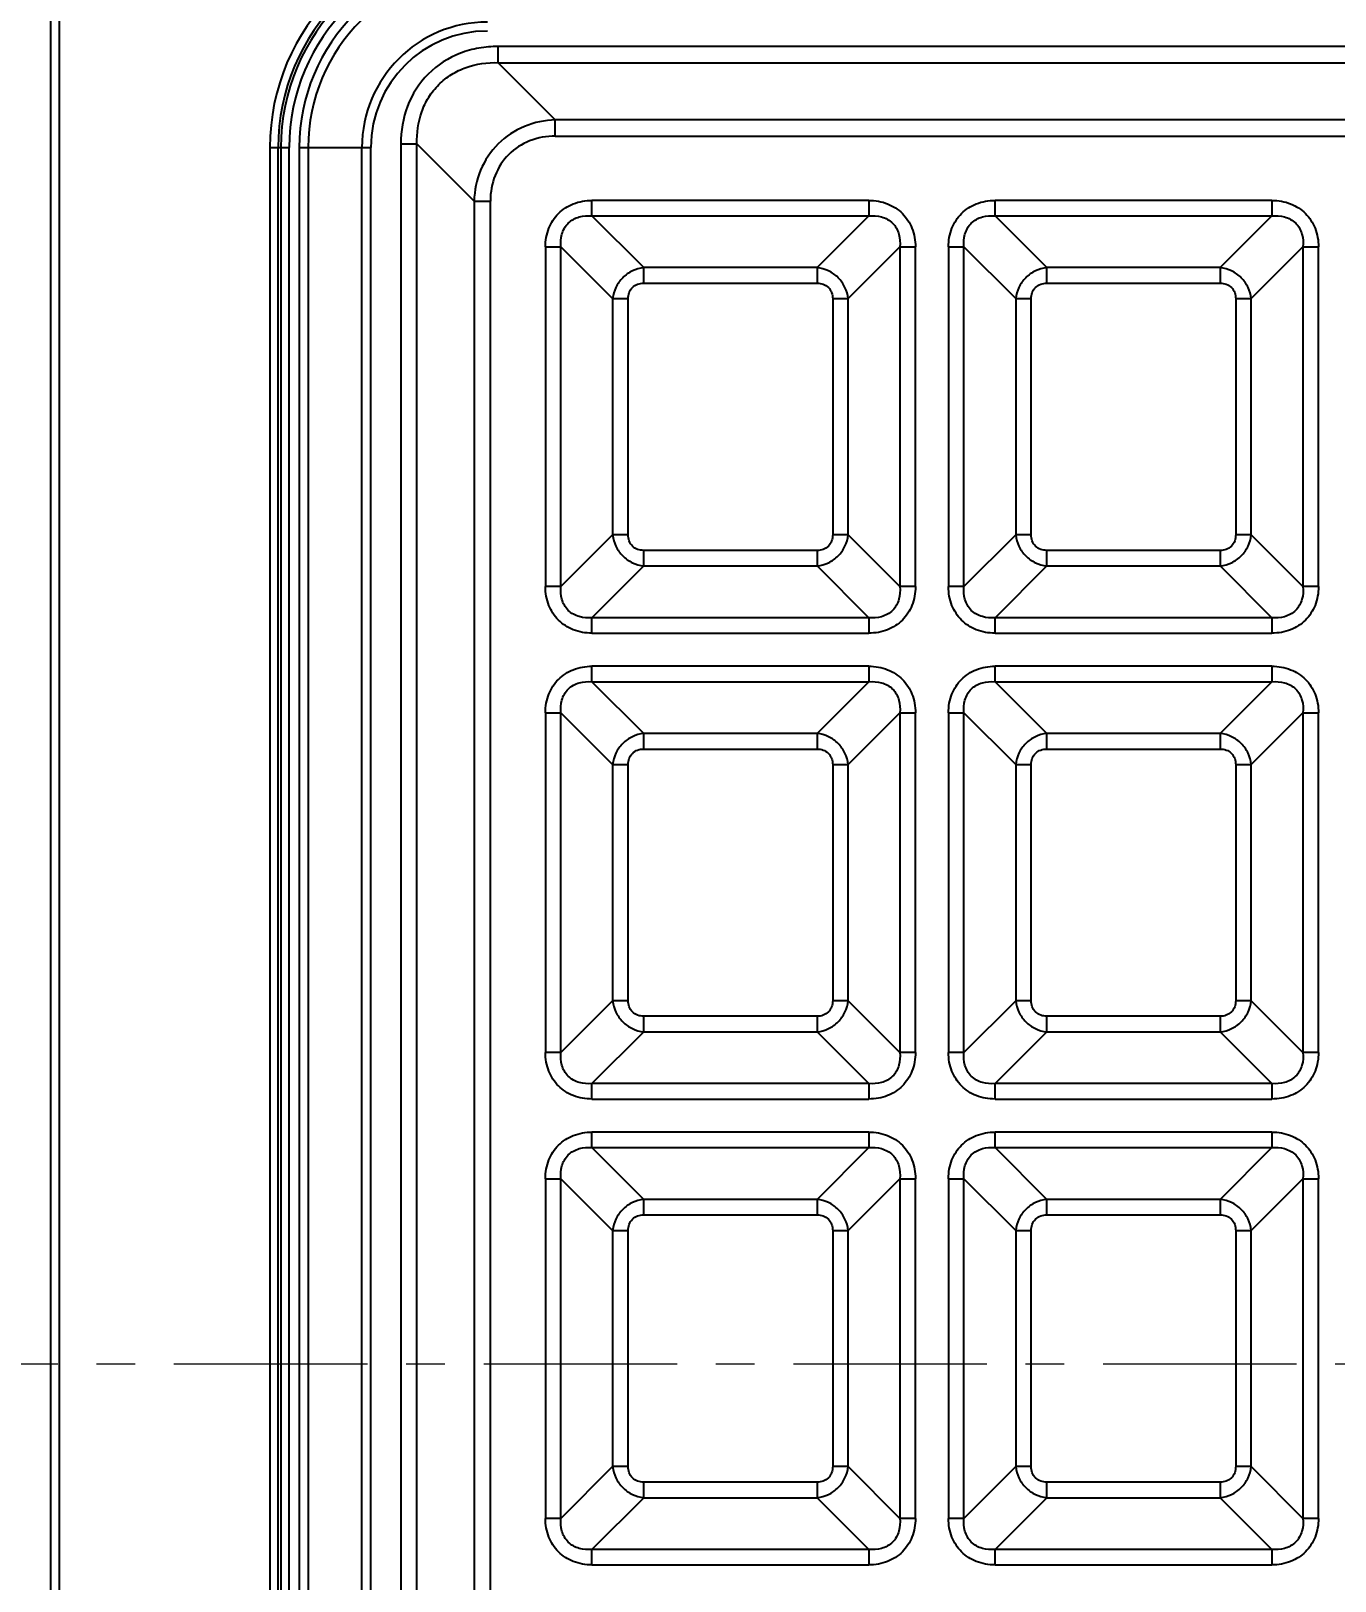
# Model space of a CAD drawing. Header units: millimetres. Extents: x -174 to 1895, y -261 to 458.
# Drawn here: x 1108.1 to 1181.3, y 182.8 to 269.8 of the extents above; entities that cross this region are included whole.
import ezdxf

# ---------------------------------------------------------------- set-up
doc = ezdxf.new("R2010")
doc.units = ezdxf.units.MM
doc.header["$LTSCALE"] = 16.335
doc.header["$PDMODE"] = 3
doc.header["$PDSIZE"] = 0.3125
doc.linetypes.add('CENTER', pattern=[0.6, 0.375, -0.075, 0.075, -0.075])
doc.layers.get('Defpoints').update_dxf_attribs({"linetype": 'CONTINUOUS'})
doc.layers.add('250', color=7, linetype='CONTINUOUS')
doc.layers.add('center', color=1, linetype='CENTER', lineweight=9)
doc.layers.add('dim', color=82, linetype='CONTINUOUS', lineweight=9)
doc.styles.get("Standard").update_dxf_attribs({"font": 'txt', "width": 0.8})
doc.dimstyles.get("Standard").update_dxf_attribs({"dimtxt": 0.15625, "dimasz": 0.1875, "dimexe": 0.125, "dimexo": 0.0625, "dimtad": 0, "dimtih": 1, "dimtoh": 1, "dimdsep": 46, "dimtxsty": 'Standard', "dimcen": 0.09, "dimadec": 0, "dimazin": 0, "dimtp": 0.01, "dimtm": 0.01, "dimtfac": 1, "dimtofl": 0, "dimtmove": 0, "dimatfit": 3, "dimfxl": 0, "dimtolj": 1, "dimarcsym": 0})

# ---------------------------------------------------------------- blocks, each defined once
blk = doc.blocks.new('*D69')
at = {"layer": 'Defpoints', "color": 0}
for p in [(1052.86, 267.497), (1085.162, 267.497), (1234.028, 194.997)]:
    blk.add_point(p, dxfattribs=at)
at = {"layer": 'dim', "color": 6, "lineweight": -2}
blk.add_line((1085.162, 267.497), (1052.86, 267.497), dxfattribs=at)
at = {"layer": 'dim', "color": 4, "insert": (1049.027, 267.497), "char_height": 2.5, "attachment_point": 5}
blk.add_mtext('\\A1;72.50', dxfattribs=at)
blk = doc.blocks.new('*D70')
at = {"layer": 'Defpoints', "color": 0}
for p in [(1052.86, 231.497), (1085.162, 231.497), (1234.028, 194.997)]:
    blk.add_point(p, dxfattribs=at)
at = {"layer": 'dim', "color": 6, "lineweight": -2}
blk.add_line((1085.162, 231.497), (1052.86, 231.497), dxfattribs=at)
at = {"layer": 'dim', "color": 4, "insert": (1049.027, 231.497), "char_height": 2.5, "attachment_point": 5}
blk.add_mtext('\\A1;36.50', dxfattribs=at)
blk = doc.blocks.new('*D71')
at = {"layer": 'Defpoints', "color": 0}
for p in [(1052.86, 194.997), (1077.207, 194.997), (1234.028, 194.997)]:
    blk.add_point(p, dxfattribs=at)
at = {"layer": 'dim', "color": 6, "lineweight": -2}
blk.add_line((1077.207, 194.997), (1052.86, 194.997), dxfattribs=at)
at = {"layer": 'dim', "color": 4, "insert": (1050.36, 194.997), "char_height": 2.5, "attachment_point": 5}
blk.add_mtext('\\A1;0.00', dxfattribs=at)
blk = doc.blocks.new('*D72')
at = {"layer": 'Defpoints', "color": 0}
for p in [(1089.028, 347.298), (1089.028, 235.75), (1234.028, 194.997)]:
    blk.add_point(p, dxfattribs=at)
at = {"layer": 'dim', "color": 6, "lineweight": -2}
blk.add_line((1089.028, 235.75), (1089.028, 347.298), dxfattribs=at)
at = {"layer": 'dim', "color": 4, "insert": (1089.028, 351.632), "char_height": 2.5, "attachment_point": 5, "rotation": 90}
blk.add_mtext('\\A1;145.00', dxfattribs=at)

msp = doc.modelspace()

# ---------------------------------------------------------------- linework, layer by layer
at = {"layer": '250', "color": 7, "linetype": 'Continuous'}
for p, q in [((1109.224, 279.4), (1109.224, 148.75)), ((1109.727, 148.75), (1109.727, 279.4)), ((1134.332, 267.973), (1134.332, 268.884)), ((1228.198, 268.884), (1134.332, 268.884)), ((1134.332, 267.973), (1137.54, 264.766)), ((1134.332, 267.973), (1228.198, 267.973)), ((1137.54, 263.855), (1137.54, 264.766)), ((1224.99, 264.766), (1137.54, 264.766)), ((1137.54, 263.855), (1224.99, 263.855)), ((1121.529, 263.219), (1121.529, 154.679)), ((1121.529, 263.219), (1122.612, 263.219)), ((1121.996, 154.679), (1121.996, 263.219)), ((1122.145, 263.219), (1122.145, 154.679)), ((1122.612, 154.679), (1122.612, 263.219)), ((1123.176, 263.219), (1123.176, 154.679)), ((1123.176, 263.219), (1127.196, 263.219)), ((1123.679, 263.219), (1123.679, 154.679)), ((1126.694, 154.679), (1126.694, 263.219)), ((1127.196, 154.679), (1127.196, 263.219)), ((1128.867, 263.419), (1128.867, 154.479)), ((1128.867, 263.419), (1129.778, 263.419)), ((1129.778, 154.479), (1129.778, 263.419)), ((1132.986, 260.211), (1129.778, 263.419)), ((1132.986, 260.211), (1132.986, 157.687)), ((1132.986, 260.211), (1133.897, 260.211)), ((1133.897, 157.687), (1133.897, 260.211)), ((1139.598, 259.381), (1139.598, 260.251)), ((1155.134, 260.251), (1139.598, 260.251)), ((1155.134, 260.251), (1155.134, 259.381)), ((1162.211, 259.381), (1162.211, 260.251)), ((1177.746, 260.251), (1162.211, 260.251)), ((1177.746, 260.251), (1177.746, 259.381)), ((1139.598, 259.381), (1142.499, 256.48)), ((1139.598, 259.381), (1155.134, 259.381)), ((1152.233, 256.48), (1155.134, 259.381)), ((1162.211, 259.381), (1165.112, 256.48)), ((1162.211, 259.381), (1177.746, 259.381)), ((1174.845, 256.48), (1177.746, 259.381)), ((1136.987, 257.64), (1136.987, 238.587)), ((1136.987, 257.64), (1137.857, 257.64)), ((1137.857, 238.587), (1137.857, 257.64)), ((1140.759, 254.739), (1137.857, 257.64)), ((1156.875, 257.64), (1153.973, 254.739)), ((1156.875, 257.64), (1156.875, 238.587)), ((1156.875, 257.64), (1157.745, 257.64)), ((1157.745, 238.587), (1157.745, 257.64)), ((1159.6, 257.64), (1159.6, 238.587)), ((1159.6, 257.64), (1160.47, 257.64)), ((1160.47, 238.587), (1160.47, 257.64)), ((1163.371, 254.739), (1160.47, 257.64)), ((1179.487, 257.64), (1176.586, 254.739)), ((1179.487, 257.64), (1179.487, 238.587)), ((1179.487, 257.64), (1180.357, 257.64)), ((1180.357, 238.587), (1180.357, 257.64)), ((1142.499, 255.609), (1142.499, 256.48)), ((1152.233, 256.48), (1142.499, 256.48)), ((1152.233, 256.48), (1152.233, 255.609)), ((1165.112, 255.609), (1165.112, 256.48)), ((1174.845, 256.48), (1165.112, 256.48)), ((1174.845, 256.48), (1174.845, 255.609)), ((1142.499, 255.609), (1152.233, 255.609)), ((1165.112, 255.609), (1174.845, 255.609)), ((1140.759, 254.739), (1140.759, 241.488)), ((1140.759, 254.739), (1141.629, 254.739)), ((1141.629, 241.488), (1141.629, 254.739)), ((1153.103, 254.739), (1153.103, 241.488)), ((1153.103, 254.739), (1153.973, 254.739)), ((1153.973, 241.488), (1153.973, 254.739)), ((1163.371, 254.739), (1163.371, 241.488)), ((1163.371, 254.739), (1164.241, 254.739)), ((1164.241, 241.488), (1164.241, 254.739)), ((1175.716, 254.739), (1175.716, 241.488)), ((1175.716, 254.739), (1176.586, 254.739)), ((1176.586, 241.488), (1176.586, 254.739)), ((1137.857, 238.587), (1140.759, 241.488)), ((1141.629, 241.488), (1140.759, 241.488)), ((1153.973, 241.488), (1153.103, 241.488)), ((1153.973, 241.488), (1156.875, 238.587)), ((1160.47, 238.587), (1163.371, 241.488)), ((1164.241, 241.488), (1163.371, 241.488)), ((1176.586, 241.488), (1175.716, 241.488)), ((1176.586, 241.488), (1179.487, 238.587)), ((1142.499, 239.747), (1142.499, 240.618)), ((1152.233, 240.618), (1142.499, 240.618)), ((1152.233, 240.618), (1152.233, 239.747)), ((1165.112, 239.747), (1165.112, 240.618)), ((1174.845, 240.618), (1165.112, 240.618)), ((1174.845, 240.618), (1174.845, 239.747)), ((1142.499, 239.747), (1139.598, 236.846)), ((1142.499, 239.747), (1152.233, 239.747)), ((1155.134, 236.846), (1152.233, 239.747)), ((1165.112, 239.747), (1162.211, 236.846)), ((1165.112, 239.747), (1174.845, 239.747)), ((1177.746, 236.846), (1174.845, 239.747)), ((1137.857, 238.587), (1136.987, 238.587)), ((1157.745, 238.587), (1156.875, 238.587)), ((1160.47, 238.587), (1159.6, 238.587)), ((1180.357, 238.587), (1179.487, 238.587)), ((1139.598, 235.976), (1139.598, 236.846)), ((1155.134, 236.846), (1139.598, 236.846)), ((1155.134, 236.846), (1155.134, 235.976)), ((1162.211, 235.976), (1162.211, 236.846)), ((1177.746, 236.846), (1162.211, 236.846)), ((1177.746, 236.846), (1177.746, 235.976)), ((1139.598, 235.976), (1155.134, 235.976)), ((1162.211, 235.976), (1177.746, 235.976)), ((1139.598, 233.251), (1139.598, 234.121)), ((1155.134, 234.121), (1139.598, 234.121)), ((1155.134, 234.121), (1155.134, 233.251)), ((1162.211, 233.251), (1162.211, 234.121)), ((1177.746, 234.121), (1162.211, 234.121)), ((1177.746, 234.121), (1177.746, 233.251)), ((1139.598, 233.251), (1142.499, 230.35)), ((1139.598, 233.251), (1155.134, 233.251)), ((1152.233, 230.35), (1155.134, 233.251)), ((1162.211, 233.251), (1165.112, 230.35)), ((1162.211, 233.251), (1177.746, 233.251)), ((1174.845, 230.35), (1177.746, 233.251)), ((1136.987, 231.51), (1136.987, 212.457)), ((1136.987, 231.51), (1137.857, 231.51)), ((1137.857, 212.457), (1137.857, 231.51)), ((1140.759, 228.609), (1137.857, 231.51)), ((1156.875, 231.51), (1153.973, 228.609)), ((1156.875, 231.51), (1156.875, 212.457)), ((1156.875, 231.51), (1157.745, 231.51)), ((1157.745, 212.457), (1157.745, 231.51)), ((1159.6, 231.51), (1159.6, 212.457)), ((1159.6, 231.51), (1160.47, 231.51)), ((1160.47, 212.457), (1160.47, 231.51)), ((1163.371, 228.609), (1160.47, 231.51)), ((1179.487, 231.51), (1176.586, 228.609)), ((1179.487, 231.51), (1179.487, 212.457)), ((1179.487, 231.51), (1180.357, 231.51)), ((1180.357, 212.457), (1180.357, 231.51)), ((1142.499, 229.479), (1142.499, 230.35)), ((1152.233, 230.35), (1142.499, 230.35)), ((1152.233, 230.35), (1152.233, 229.479)), ((1165.112, 229.479), (1165.112, 230.35)), ((1174.845, 230.35), (1165.112, 230.35)), ((1174.845, 230.35), (1174.845, 229.479)), ((1142.499, 229.479), (1152.233, 229.479)), ((1165.112, 229.479), (1174.845, 229.479)), ((1140.759, 228.609), (1140.759, 215.358)), ((1140.759, 228.609), (1141.629, 228.609)), ((1141.629, 215.358), (1141.629, 228.609)), ((1153.103, 228.609), (1153.103, 215.358)), ((1153.103, 228.609), (1153.973, 228.609)), ((1153.973, 215.358), (1153.973, 228.609)), ((1163.371, 228.609), (1163.371, 215.358)), ((1163.371, 228.609), (1164.241, 228.609)), ((1164.241, 215.358), (1164.241, 228.609)), ((1175.716, 228.609), (1175.716, 215.358)), ((1175.716, 228.609), (1176.586, 228.609)), ((1176.586, 215.358), (1176.586, 228.609)), ((1137.857, 212.457), (1140.759, 215.358)), ((1141.629, 215.358), (1140.759, 215.358)), ((1153.973, 215.358), (1153.103, 215.358)), ((1153.973, 215.358), (1156.875, 212.457)), ((1160.47, 212.457), (1163.371, 215.358)), ((1164.241, 215.358), (1163.371, 215.358)), ((1176.586, 215.358), (1175.716, 215.358)), ((1176.586, 215.358), (1179.487, 212.457)), ((1142.499, 213.617), (1142.499, 214.488)), ((1152.233, 214.488), (1142.499, 214.488)), ((1152.233, 214.488), (1152.233, 213.617)), ((1165.112, 213.617), (1165.112, 214.488)), ((1174.845, 214.488), (1165.112, 214.488)), ((1174.845, 214.488), (1174.845, 213.617)), ((1142.499, 213.617), (1139.598, 210.716)), ((1142.499, 213.617), (1152.233, 213.617)), ((1155.134, 210.716), (1152.233, 213.617)), ((1165.112, 213.617), (1162.211, 210.716)), ((1165.112, 213.617), (1174.845, 213.617)), ((1177.746, 210.716), (1174.845, 213.617)), ((1137.857, 212.457), (1136.987, 212.457)), ((1157.745, 212.457), (1156.875, 212.457)), ((1160.47, 212.457), (1159.6, 212.457)), ((1180.357, 212.457), (1179.487, 212.457)), ((1139.598, 209.846), (1139.598, 210.716)), ((1155.134, 210.716), (1139.598, 210.716)), ((1155.134, 210.716), (1155.134, 209.846)), ((1162.211, 209.846), (1162.211, 210.716)), ((1177.746, 210.716), (1162.211, 210.716)), ((1177.746, 210.716), (1177.746, 209.846)), ((1139.598, 209.846), (1155.134, 209.846)), ((1162.211, 209.846), (1177.746, 209.846)), ((1139.598, 207.121), (1139.598, 207.991)), ((1155.134, 207.991), (1139.598, 207.991)), ((1155.134, 207.991), (1155.134, 207.121)), ((1162.211, 207.121), (1162.211, 207.991)), ((1177.746, 207.991), (1162.211, 207.991)), ((1177.746, 207.991), (1177.746, 207.121)), ((1139.598, 207.121), (1142.499, 204.22)), ((1139.598, 207.121), (1155.134, 207.121)), ((1152.233, 204.22), (1155.134, 207.121)), ((1162.211, 207.121), (1165.112, 204.22)), ((1162.211, 207.121), (1177.746, 207.121)), ((1174.845, 204.22), (1177.746, 207.121)), ((1136.987, 205.38), (1136.987, 186.327)), ((1136.987, 205.38), (1137.857, 205.38)), ((1137.857, 186.327), (1137.857, 205.38)), ((1140.759, 202.479), (1137.857, 205.38)), ((1156.875, 205.38), (1153.973, 202.479)), ((1156.875, 205.38), (1156.875, 186.327)), ((1156.875, 205.38), (1157.745, 205.38)), ((1157.745, 186.327), (1157.745, 205.38)), ((1159.6, 205.38), (1159.6, 186.327)), ((1159.6, 205.38), (1160.47, 205.38)), ((1160.47, 186.327), (1160.47, 205.38)), ((1163.371, 202.479), (1160.47, 205.38)), ((1179.487, 205.38), (1176.586, 202.479)), ((1179.487, 205.38), (1179.487, 186.327)), ((1179.487, 205.38), (1180.357, 205.38)), ((1180.357, 186.327), (1180.357, 205.38)), ((1142.499, 203.349), (1142.499, 204.22)), ((1152.233, 204.22), (1142.499, 204.22)), ((1152.233, 204.22), (1152.233, 203.349)), ((1165.112, 203.349), (1165.112, 204.22)), ((1174.845, 204.22), (1165.112, 204.22)), ((1174.845, 204.22), (1174.845, 203.349)), ((1142.499, 203.349), (1152.233, 203.349)), ((1165.112, 203.349), (1174.845, 203.349)), ((1140.759, 202.479), (1140.759, 189.228)), ((1140.759, 202.479), (1141.629, 202.479)), ((1141.629, 189.228), (1141.629, 202.479)), ((1153.103, 202.479), (1153.103, 189.228)), ((1153.103, 202.479), (1153.973, 202.479)), ((1153.973, 189.228), (1153.973, 202.479)), ((1163.371, 202.479), (1163.371, 189.228)), ((1163.371, 202.479), (1164.241, 202.479)), ((1164.241, 189.228), (1164.241, 202.479)), ((1175.716, 202.479), (1175.716, 189.228)), ((1175.716, 202.479), (1176.586, 202.479)), ((1176.586, 189.228), (1176.586, 202.479)), ((1137.857, 186.327), (1140.759, 189.228)), ((1141.629, 189.228), (1140.759, 189.228)), ((1153.973, 189.228), (1153.103, 189.228)), ((1153.973, 189.228), (1156.875, 186.327)), ((1160.47, 186.327), (1163.371, 189.228)), ((1164.241, 189.228), (1163.371, 189.228)), ((1176.586, 189.228), (1175.716, 189.228)), ((1176.586, 189.228), (1179.487, 186.327)), ((1142.499, 187.487), (1142.499, 188.358)), ((1152.233, 188.358), (1142.499, 188.358)), ((1152.233, 188.358), (1152.233, 187.487)), ((1165.112, 187.487), (1165.112, 188.358)), ((1174.845, 188.358), (1165.112, 188.358)), ((1174.845, 188.358), (1174.845, 187.487)), ((1142.499, 187.487), (1139.598, 184.586)), ((1142.499, 187.487), (1152.233, 187.487)), ((1155.134, 184.586), (1152.233, 187.487)), ((1165.112, 187.487), (1162.211, 184.586)), ((1165.112, 187.487), (1174.845, 187.487)), ((1177.746, 184.586), (1174.845, 187.487)), ((1137.857, 186.327), (1136.987, 186.327)), ((1157.745, 186.327), (1156.875, 186.327)), ((1160.47, 186.327), (1159.6, 186.327)), ((1180.357, 186.327), (1179.487, 186.327)), ((1139.598, 183.716), (1139.598, 184.586)), ((1155.134, 184.586), (1139.598, 184.586)), ((1155.134, 184.586), (1155.134, 183.716)), ((1162.211, 183.716), (1162.211, 184.586)), ((1177.746, 184.586), (1162.211, 184.586)), ((1177.746, 184.586), (1177.746, 183.716)), ((1139.598, 183.716), (1155.134, 183.716)), ((1162.211, 183.716), (1177.746, 183.716))]:
    msp.add_line(p, q, dxfattribs=at)
for radius, start, end in [(12.199, 90.00097, 179.99903), (11.733, 90, 180), (11.583, 90, 180), (11.117, 90.00097, 180.00007), (10.553, 90, 180), (10.05, 90, 180), (7.035, 90, 180), (6.532, 90, 180)]:
    msp.add_arc((1133.729, 263.219), radius, start, end, dxfattribs=at)
for points, knots in [([(1134.332, 268.884), (1133.973, 268.876), (1133.253, 268.818), (1131.857, 268.451), (1130.306, 267.445), (1129.099, 265.588), (1128.882, 264.136), (1128.867, 263.419)], [0, 0, 0, 0, 0.125487, 0.250842, 0.50051, 0.750085, 1, 1, 1, 1]), ([(1129.778, 263.419), (1129.76, 264.023), (1129.883, 264.951), (1130.41, 266.051), (1130.982, 266.77), (1131.702, 267.342), (1132.802, 267.868), (1133.729, 267.993), (1134.332, 267.973)], [0, 0, 0, 0, 0.249358, 0.374695, 0.500086, 0.625488, 0.750756, 1, 1, 1, 1]), ([(1137.54, 264.766), (1136.95, 264.748), (1135.764, 264.505), (1134.249, 263.502), (1133.247, 261.987), (1133.003, 260.801), (1132.986, 260.211)], [0, 0, 0, 0, 0.24998, 0.500039, 0.750072, 1, 1, 1, 1]), ([(1137.54, 263.855), (1137.052, 263.855), (1136.087, 263.684), (1134.854, 262.897), (1134.068, 261.665), (1133.897, 260.7), (1133.897, 260.211)], [0, 0, 0, 0, 0.255707, 0.5, 0.744293, 1, 1, 1, 1]), ([(1136.987, 257.64), (1136.987, 257.996), (1137.105, 258.691), (1137.671, 259.567), (1138.547, 260.134), (1139.242, 260.251), (1139.598, 260.251)], [0, 0, 0, 0, 0.259814, 0.5, 0.740186, 1, 1, 1, 1]), ([(1155.134, 260.251), (1155.49, 260.251), (1156.185, 260.134), (1157.061, 259.567), (1157.627, 258.691), (1157.745, 257.996), (1157.745, 257.64)], [0, 0, 0, 0, 0.259814, 0.5, 0.740186, 1, 1, 1, 1]), ([(1159.6, 257.64), (1159.6, 257.996), (1159.717, 258.691), (1160.284, 259.567), (1161.16, 260.134), (1161.855, 260.251), (1162.211, 260.251)], [0, 0, 0, 0, 0.259814, 0.5, 0.740186, 1, 1, 1, 1]), ([(1177.746, 260.251), (1178.102, 260.251), (1178.797, 260.134), (1179.673, 259.567), (1180.24, 258.691), (1180.357, 257.996), (1180.357, 257.64)], [0, 0, 0, 0, 0.259814, 0.5, 0.740186, 1, 1, 1, 1]), ([(1137.857, 257.64), (1137.836, 257.877), (1137.86, 258.363), (1138.217, 259.021), (1138.875, 259.379), (1139.361, 259.402), (1139.598, 259.381)], [0, 0, 0, 0, 0.249813, 0.500004, 0.750208, 1, 1, 1, 1]), ([(1155.134, 259.381), (1155.371, 259.402), (1155.857, 259.378), (1156.515, 259.021), (1156.873, 258.363), (1156.896, 257.877), (1156.875, 257.64)], [0, 0, 0, 0, 0.249813, 0.500005, 0.750209, 1, 1, 1, 1]), ([(1160.47, 257.64), (1160.448, 257.877), (1160.473, 258.363), (1160.83, 259.021), (1161.487, 259.379), (1161.974, 259.402), (1162.211, 259.381)], [0, 0, 0, 0, 0.249813, 0.500004, 0.750208, 1, 1, 1, 1]), ([(1177.746, 259.381), (1177.983, 259.402), (1178.47, 259.378), (1179.128, 259.021), (1179.486, 258.363), (1179.508, 257.877), (1179.487, 257.64)], [0, 0, 0, 0, 0.249813, 0.500005, 0.750209, 1, 1, 1, 1]), ([(1142.499, 256.48), (1142.281, 256.456), (1141.847, 256.333), (1141.296, 255.942), (1140.905, 255.391), (1140.782, 254.957), (1140.759, 254.739)], [0, 0, 0, 0, 0.248809, 0.500005, 0.751202, 1, 1, 1, 1]), ([(1153.973, 254.739), (1153.95, 254.957), (1153.827, 255.392), (1153.436, 255.942), (1152.885, 256.333), (1152.451, 256.456), (1152.233, 256.48)], [0, 0, 0, 0, 0.248809, 0.500005, 0.751202, 1, 1, 1, 1]), ([(1165.112, 256.48), (1164.893, 256.456), (1164.459, 256.333), (1163.909, 255.942), (1163.518, 255.391), (1163.395, 254.957), (1163.371, 254.739)], [0, 0, 0, 0, 0.248809, 0.500005, 0.751202, 1, 1, 1, 1]), ([(1176.586, 254.739), (1176.563, 254.957), (1176.439, 255.392), (1176.048, 255.942), (1175.498, 256.333), (1175.064, 256.456), (1174.845, 256.48)], [0, 0, 0, 0, 0.248809, 0.500005, 0.751202, 1, 1, 1, 1]), ([(1141.629, 254.739), (1141.634, 254.853), (1141.664, 255.085), (1141.854, 255.385), (1142.154, 255.574), (1142.385, 255.607), (1142.499, 255.609)], [0, 0, 0, 0, 0.250475, 0.500188, 0.749915, 1, 1, 1, 1]), ([(1152.233, 255.609), (1152.347, 255.604), (1152.579, 255.574), (1152.879, 255.385), (1153.067, 255.085), (1153.1, 254.853), (1153.103, 254.739)], [0, 0, 0, 0, 0.250475, 0.500188, 0.749915, 1, 1, 1, 1]), ([(1164.241, 254.739), (1164.246, 254.853), (1164.277, 255.085), (1164.466, 255.385), (1164.766, 255.574), (1164.997, 255.607), (1165.112, 255.609)], [0, 0, 0, 0, 0.250475, 0.500188, 0.749915, 1, 1, 1, 1]), ([(1174.845, 255.609), (1174.96, 255.604), (1175.191, 255.574), (1175.491, 255.385), (1175.68, 255.085), (1175.713, 254.853), (1175.716, 254.739)], [0, 0, 0, 0, 0.250475, 0.500188, 0.749915, 1, 1, 1, 1]), ([(1140.759, 241.488), (1140.782, 241.27), (1140.905, 240.835), (1141.296, 240.285), (1141.847, 239.894), (1142.281, 239.771), (1142.499, 239.747)], [0, 0, 0, 0, 0.248809, 0.500004, 0.751202, 1, 1, 1, 1]), ([(1142.499, 240.618), (1142.385, 240.622), (1142.153, 240.653), (1141.853, 240.842), (1141.665, 241.142), (1141.632, 241.374), (1141.629, 241.488)], [0, 0, 0, 0, 0.250475, 0.500188, 0.749915, 1, 1, 1, 1]), ([(1153.103, 241.488), (1153.098, 241.374), (1153.068, 241.142), (1152.878, 240.842), (1152.578, 240.653), (1152.347, 240.62), (1152.233, 240.618)], [0, 0, 0, 0, 0.250475, 0.500188, 0.749915, 1, 1, 1, 1]), ([(1152.233, 239.747), (1152.451, 239.771), (1152.885, 239.894), (1153.436, 240.285), (1153.827, 240.835), (1153.95, 241.27), (1153.973, 241.488)], [0, 0, 0, 0, 0.248809, 0.500004, 0.751202, 1, 1, 1, 1]), ([(1163.371, 241.488), (1163.394, 241.27), (1163.518, 240.835), (1163.909, 240.285), (1164.459, 239.894), (1164.893, 239.771), (1165.112, 239.747)], [0, 0, 0, 0, 0.248809, 0.500005, 0.751202, 1, 1, 1, 1]), ([(1165.112, 240.618), (1164.997, 240.622), (1164.766, 240.653), (1164.466, 240.842), (1164.277, 241.142), (1164.244, 241.374), (1164.241, 241.488)], [0, 0, 0, 0, 0.250475, 0.500188, 0.749915, 1, 1, 1, 1]), ([(1175.716, 241.488), (1175.711, 241.374), (1175.68, 241.142), (1175.491, 240.842), (1175.191, 240.653), (1174.96, 240.62), (1174.845, 240.618)], [0, 0, 0, 0, 0.250475, 0.500188, 0.749915, 1, 1, 1, 1]), ([(1174.845, 239.747), (1175.064, 239.771), (1175.498, 239.894), (1176.048, 240.285), (1176.439, 240.835), (1176.562, 241.27), (1176.586, 241.488)], [0, 0, 0, 0, 0.248809, 0.500004, 0.751202, 1, 1, 1, 1]), ([(1139.598, 235.976), (1139.242, 235.976), (1138.547, 236.093), (1137.671, 236.66), (1137.105, 237.536), (1136.987, 238.231), (1136.987, 238.587)], [0, 0, 0, 0, 0.259814, 0.5, 0.740186, 1, 1, 1, 1]), ([(1139.598, 236.846), (1139.361, 236.825), (1138.875, 236.849), (1138.217, 237.206), (1137.859, 237.864), (1137.836, 238.35), (1137.857, 238.587)], [0, 0, 0, 0, 0.249812, 0.500003, 0.750208, 1, 1, 1, 1]), ([(1156.875, 238.587), (1156.896, 238.35), (1156.872, 237.864), (1156.515, 237.206), (1155.857, 236.848), (1155.371, 236.825), (1155.134, 236.846)], [0, 0, 0, 0, 0.249812, 0.500003, 0.750208, 1, 1, 1, 1]), ([(1157.745, 238.587), (1157.745, 238.231), (1157.627, 237.536), (1157.061, 236.66), (1156.185, 236.093), (1155.49, 235.976), (1155.134, 235.976)], [0, 0, 0, 0, 0.259814, 0.5, 0.740186, 1, 1, 1, 1]), ([(1162.211, 235.976), (1161.855, 235.976), (1161.16, 236.093), (1160.284, 236.66), (1159.717, 237.536), (1159.6, 238.231), (1159.6, 238.587)], [0, 0, 0, 0, 0.259814, 0.5, 0.740186, 1, 1, 1, 1]), ([(1162.211, 236.846), (1161.974, 236.825), (1161.487, 236.849), (1160.829, 237.206), (1160.471, 237.864), (1160.449, 238.35), (1160.47, 238.587)], [0, 0, 0, 0, 0.249813, 0.500004, 0.750208, 1, 1, 1, 1]), ([(1179.487, 238.587), (1179.509, 238.35), (1179.484, 237.864), (1179.127, 237.206), (1178.47, 236.848), (1177.983, 236.825), (1177.746, 236.846)], [0, 0, 0, 0, 0.249812, 0.500003, 0.750208, 1, 1, 1, 1]), ([(1180.357, 238.587), (1180.357, 238.231), (1180.24, 237.536), (1179.673, 236.66), (1178.797, 236.093), (1178.102, 235.976), (1177.746, 235.976)], [0, 0, 0, 0, 0.259814, 0.5, 0.740186, 1, 1, 1, 1]), ([(1136.987, 231.51), (1136.987, 231.866), (1137.105, 232.561), (1137.671, 233.437), (1138.547, 234.004), (1139.242, 234.121), (1139.598, 234.121)], [0, 0, 0, 0, 0.259814, 0.5, 0.740186, 1, 1, 1, 1]), ([(1155.134, 234.121), (1155.49, 234.121), (1156.185, 234.004), (1157.061, 233.437), (1157.627, 232.561), (1157.745, 231.866), (1157.745, 231.51)], [0, 0, 0, 0, 0.259814, 0.5, 0.740186, 1, 1, 1, 1]), ([(1159.6, 231.51), (1159.6, 231.866), (1159.717, 232.561), (1160.284, 233.437), (1161.16, 234.004), (1161.855, 234.121), (1162.211, 234.121)], [0, 0, 0, 0, 0.259814, 0.5, 0.740186, 1, 1, 1, 1]), ([(1177.746, 234.121), (1178.102, 234.121), (1178.797, 234.004), (1179.673, 233.437), (1180.24, 232.561), (1180.357, 231.866), (1180.357, 231.51)], [0, 0, 0, 0, 0.259814, 0.5, 0.740186, 1, 1, 1, 1]), ([(1137.857, 231.51), (1137.836, 231.747), (1137.86, 232.233), (1138.217, 232.891), (1138.875, 233.249), (1139.361, 233.272), (1139.598, 233.251)], [0, 0, 0, 0, 0.249813, 0.500004, 0.750208, 1, 1, 1, 1]), ([(1155.134, 233.251), (1155.371, 233.272), (1155.857, 233.248), (1156.515, 232.891), (1156.873, 232.233), (1156.896, 231.747), (1156.875, 231.51)], [0, 0, 0, 0, 0.249813, 0.500005, 0.750209, 1, 1, 1, 1]), ([(1160.47, 231.51), (1160.448, 231.747), (1160.473, 232.233), (1160.83, 232.891), (1161.487, 233.249), (1161.974, 233.272), (1162.211, 233.251)], [0, 0, 0, 0, 0.249813, 0.500004, 0.750208, 1, 1, 1, 1]), ([(1177.746, 233.251), (1177.983, 233.272), (1178.47, 233.248), (1179.128, 232.891), (1179.486, 232.233), (1179.508, 231.747), (1179.487, 231.51)], [0, 0, 0, 0, 0.249813, 0.500005, 0.750209, 1, 1, 1, 1]), ([(1142.499, 230.35), (1142.281, 230.326), (1141.847, 230.203), (1141.296, 229.812), (1140.905, 229.261), (1140.782, 228.827), (1140.759, 228.609)], [0, 0, 0, 0, 0.248809, 0.500005, 0.751202, 1, 1, 1, 1]), ([(1153.973, 228.609), (1153.95, 228.827), (1153.827, 229.262), (1153.436, 229.812), (1152.885, 230.203), (1152.451, 230.326), (1152.233, 230.35)], [0, 0, 0, 0, 0.248809, 0.500005, 0.751202, 1, 1, 1, 1]), ([(1165.112, 230.35), (1164.893, 230.326), (1164.459, 230.203), (1163.909, 229.812), (1163.518, 229.261), (1163.395, 228.827), (1163.371, 228.609)], [0, 0, 0, 0, 0.248809, 0.500005, 0.751202, 1, 1, 1, 1]), ([(1176.586, 228.609), (1176.563, 228.827), (1176.439, 229.262), (1176.048, 229.812), (1175.498, 230.203), (1175.064, 230.326), (1174.845, 230.35)], [0, 0, 0, 0, 0.248809, 0.500005, 0.751202, 1, 1, 1, 1]), ([(1141.629, 228.609), (1141.634, 228.723), (1141.664, 228.955), (1141.854, 229.255), (1142.154, 229.444), (1142.385, 229.477), (1142.499, 229.479)], [0, 0, 0, 0, 0.250475, 0.500188, 0.749915, 1, 1, 1, 1]), ([(1152.233, 229.479), (1152.347, 229.474), (1152.579, 229.444), (1152.879, 229.255), (1153.067, 228.955), (1153.1, 228.723), (1153.103, 228.609)], [0, 0, 0, 0, 0.250475, 0.500188, 0.749915, 1, 1, 1, 1]), ([(1164.241, 228.609), (1164.246, 228.723), (1164.277, 228.955), (1164.466, 229.255), (1164.766, 229.444), (1164.997, 229.477), (1165.112, 229.479)], [0, 0, 0, 0, 0.250475, 0.500188, 0.749915, 1, 1, 1, 1]), ([(1174.845, 229.479), (1174.96, 229.474), (1175.191, 229.444), (1175.491, 229.255), (1175.68, 228.955), (1175.713, 228.723), (1175.716, 228.609)], [0, 0, 0, 0, 0.250475, 0.500188, 0.749915, 1, 1, 1, 1]), ([(1140.759, 215.358), (1140.782, 215.14), (1140.905, 214.705), (1141.296, 214.155), (1141.847, 213.764), (1142.281, 213.641), (1142.499, 213.617)], [0, 0, 0, 0, 0.248809, 0.500005, 0.751202, 1, 1, 1, 1]), ([(1142.499, 214.488), (1142.385, 214.492), (1142.153, 214.523), (1141.853, 214.712), (1141.665, 215.012), (1141.632, 215.244), (1141.629, 215.358)], [0, 0, 0, 0, 0.250475, 0.500188, 0.749915, 1, 1, 1, 1]), ([(1153.103, 215.358), (1153.098, 215.244), (1153.068, 215.012), (1152.878, 214.712), (1152.578, 214.523), (1152.347, 214.49), (1152.233, 214.488)], [0, 0, 0, 0, 0.250475, 0.500188, 0.749915, 1, 1, 1, 1]), ([(1152.233, 213.617), (1152.451, 213.641), (1152.885, 213.764), (1153.436, 214.155), (1153.827, 214.705), (1153.95, 215.14), (1153.973, 215.358)], [0, 0, 0, 0, 0.248809, 0.500005, 0.751202, 1, 1, 1, 1]), ([(1163.371, 215.358), (1163.394, 215.14), (1163.518, 214.705), (1163.909, 214.155), (1164.459, 213.764), (1164.893, 213.641), (1165.112, 213.617)], [0, 0, 0, 0, 0.248809, 0.500005, 0.751202, 1, 1, 1, 1]), ([(1165.112, 214.488), (1164.997, 214.492), (1164.766, 214.523), (1164.466, 214.712), (1164.277, 215.012), (1164.244, 215.244), (1164.241, 215.358)], [0, 0, 0, 0, 0.250475, 0.500188, 0.749915, 1, 1, 1, 1]), ([(1175.716, 215.358), (1175.711, 215.244), (1175.68, 215.012), (1175.491, 214.712), (1175.191, 214.523), (1174.96, 214.49), (1174.845, 214.488)], [0, 0, 0, 0, 0.250475, 0.500188, 0.749915, 1, 1, 1, 1]), ([(1174.845, 213.617), (1175.064, 213.641), (1175.498, 213.764), (1176.048, 214.155), (1176.439, 214.705), (1176.562, 215.14), (1176.586, 215.358)], [0, 0, 0, 0, 0.248809, 0.500005, 0.751202, 1, 1, 1, 1]), ([(1139.598, 209.846), (1139.242, 209.846), (1138.547, 209.963), (1137.671, 210.53), (1137.105, 211.406), (1136.987, 212.101), (1136.987, 212.457)], [0, 0, 0, 0, 0.259814, 0.5, 0.740186, 1, 1, 1, 1]), ([(1139.598, 210.716), (1139.361, 210.695), (1138.875, 210.719), (1138.217, 211.076), (1137.859, 211.734), (1137.836, 212.22), (1137.857, 212.457)], [0, 0, 0, 0, 0.249813, 0.500004, 0.750208, 1, 1, 1, 1]), ([(1156.875, 212.457), (1156.896, 212.22), (1156.872, 211.734), (1156.515, 211.076), (1155.857, 210.717), (1155.371, 210.695), (1155.134, 210.716)], [0, 0, 0, 0, 0.249813, 0.500005, 0.750209, 1, 1, 1, 1]), ([(1157.745, 212.457), (1157.745, 212.101), (1157.627, 211.406), (1157.061, 210.53), (1156.185, 209.963), (1155.49, 209.846), (1155.134, 209.846)], [0, 0, 0, 0, 0.259814, 0.5, 0.740186, 1, 1, 1, 1]), ([(1162.211, 209.846), (1161.855, 209.846), (1161.16, 209.963), (1160.284, 210.53), (1159.717, 211.406), (1159.6, 212.101), (1159.6, 212.457)], [0, 0, 0, 0, 0.259814, 0.5, 0.740186, 1, 1, 1, 1]), ([(1162.211, 210.716), (1161.974, 210.695), (1161.487, 210.719), (1160.829, 211.076), (1160.471, 211.734), (1160.449, 212.22), (1160.47, 212.457)], [0, 0, 0, 0, 0.249813, 0.500004, 0.750208, 1, 1, 1, 1]), ([(1179.487, 212.457), (1179.509, 212.22), (1179.484, 211.734), (1179.127, 211.076), (1178.47, 210.717), (1177.983, 210.695), (1177.746, 210.716)], [0, 0, 0, 0, 0.249813, 0.500005, 0.750209, 1, 1, 1, 1]), ([(1180.357, 212.457), (1180.357, 212.101), (1180.24, 211.406), (1179.673, 210.53), (1178.797, 209.963), (1178.102, 209.846), (1177.746, 209.846)], [0, 0, 0, 0, 0.259814, 0.5, 0.740186, 1, 1, 1, 1]), ([(1136.987, 205.38), (1136.987, 205.736), (1137.105, 206.431), (1137.671, 207.307), (1138.547, 207.874), (1139.242, 207.991), (1139.598, 207.991)], [0, 0, 0, 0, 0.259814, 0.5, 0.740186, 1, 1, 1, 1]), ([(1155.134, 207.991), (1155.49, 207.991), (1156.185, 207.874), (1157.061, 207.307), (1157.627, 206.431), (1157.745, 205.736), (1157.745, 205.38)], [0, 0, 0, 0, 0.259814, 0.5, 0.740186, 1, 1, 1, 1]), ([(1159.6, 205.38), (1159.6, 205.736), (1159.717, 206.431), (1160.284, 207.307), (1161.16, 207.874), (1161.855, 207.991), (1162.211, 207.991)], [0, 0, 0, 0, 0.259814, 0.5, 0.740186, 1, 1, 1, 1]), ([(1177.746, 207.991), (1178.102, 207.991), (1178.797, 207.874), (1179.673, 207.307), (1180.24, 206.431), (1180.357, 205.736), (1180.357, 205.38)], [0, 0, 0, 0, 0.259814, 0.5, 0.740186, 1, 1, 1, 1]), ([(1137.857, 205.38), (1137.836, 205.617), (1137.86, 206.103), (1138.217, 206.761), (1138.875, 207.119), (1139.361, 207.142), (1139.598, 207.121)], [0, 0, 0, 0, 0.249813, 0.500004, 0.750208, 1, 1, 1, 1]), ([(1155.134, 207.121), (1155.371, 207.142), (1155.857, 207.118), (1156.515, 206.761), (1156.873, 206.103), (1156.896, 205.617), (1156.875, 205.38)], [0, 0, 0, 0, 0.249813, 0.500005, 0.750209, 1, 1, 1, 1]), ([(1160.47, 205.38), (1160.448, 205.617), (1160.473, 206.103), (1160.83, 206.761), (1161.487, 207.119), (1161.974, 207.142), (1162.211, 207.121)], [0, 0, 0, 0, 0.249813, 0.500004, 0.750208, 1, 1, 1, 1]), ([(1177.746, 207.121), (1177.983, 207.142), (1178.47, 207.118), (1179.128, 206.761), (1179.486, 206.103), (1179.508, 205.617), (1179.487, 205.38)], [0, 0, 0, 0, 0.249813, 0.500005, 0.750209, 1, 1, 1, 1]), ([(1142.499, 204.22), (1142.281, 204.196), (1141.847, 204.073), (1141.296, 203.682), (1140.905, 203.131), (1140.782, 202.697), (1140.759, 202.479)], [0, 0, 0, 0, 0.248809, 0.500005, 0.751202, 1, 1, 1, 1]), ([(1153.973, 202.479), (1153.95, 202.697), (1153.827, 203.132), (1153.436, 203.682), (1152.885, 204.073), (1152.451, 204.196), (1152.233, 204.22)], [0, 0, 0, 0, 0.248809, 0.500005, 0.751202, 1, 1, 1, 1]), ([(1165.112, 204.22), (1164.893, 204.196), (1164.459, 204.073), (1163.909, 203.682), (1163.518, 203.131), (1163.395, 202.697), (1163.371, 202.479)], [0, 0, 0, 0, 0.248809, 0.500005, 0.751202, 1, 1, 1, 1]), ([(1176.586, 202.479), (1176.563, 202.697), (1176.439, 203.132), (1176.048, 203.682), (1175.498, 204.073), (1175.064, 204.196), (1174.845, 204.22)], [0, 0, 0, 0, 0.248809, 0.500005, 0.751202, 1, 1, 1, 1]), ([(1141.629, 202.479), (1141.634, 202.593), (1141.664, 202.825), (1141.854, 203.125), (1142.154, 203.314), (1142.385, 203.347), (1142.499, 203.349)], [0, 0, 0, 0, 0.250475, 0.500188, 0.749915, 1, 1, 1, 1]), ([(1152.233, 203.349), (1152.347, 203.344), (1152.579, 203.314), (1152.879, 203.125), (1153.067, 202.825), (1153.1, 202.593), (1153.103, 202.479)], [0, 0, 0, 0, 0.250475, 0.500188, 0.749915, 1, 1, 1, 1]), ([(1164.241, 202.479), (1164.246, 202.593), (1164.277, 202.825), (1164.466, 203.125), (1164.766, 203.314), (1164.997, 203.347), (1165.112, 203.349)], [0, 0, 0, 0, 0.250475, 0.500188, 0.749915, 1, 1, 1, 1]), ([(1174.845, 203.349), (1174.96, 203.344), (1175.191, 203.314), (1175.491, 203.125), (1175.68, 202.825), (1175.713, 202.593), (1175.716, 202.479)], [0, 0, 0, 0, 0.250475, 0.500188, 0.749915, 1, 1, 1, 1]), ([(1140.759, 189.228), (1140.782, 189.01), (1140.905, 188.575), (1141.296, 188.025), (1141.847, 187.634), (1142.281, 187.511), (1142.499, 187.487)], [0, 0, 0, 0, 0.248809, 0.500005, 0.751202, 1, 1, 1, 1]), ([(1142.499, 188.358), (1142.385, 188.362), (1142.153, 188.393), (1141.853, 188.582), (1141.665, 188.882), (1141.632, 189.114), (1141.629, 189.228)], [0, 0, 0, 0, 0.250475, 0.500188, 0.749915, 1, 1, 1, 1]), ([(1153.103, 189.228), (1153.098, 189.114), (1153.068, 188.882), (1152.878, 188.582), (1152.578, 188.393), (1152.347, 188.36), (1152.233, 188.358)], [0, 0, 0, 0, 0.250475, 0.500188, 0.749915, 1, 1, 1, 1]), ([(1152.233, 187.487), (1152.451, 187.511), (1152.885, 187.634), (1153.436, 188.025), (1153.827, 188.575), (1153.95, 189.01), (1153.973, 189.228)], [0, 0, 0, 0, 0.248809, 0.500004, 0.751202, 1, 1, 1, 1]), ([(1163.371, 189.228), (1163.394, 189.01), (1163.518, 188.575), (1163.909, 188.025), (1164.459, 187.634), (1164.893, 187.511), (1165.112, 187.487)], [0, 0, 0, 0, 0.248809, 0.500005, 0.751202, 1, 1, 1, 1]), ([(1165.112, 188.358), (1164.997, 188.362), (1164.766, 188.393), (1164.466, 188.582), (1164.277, 188.882), (1164.244, 189.114), (1164.241, 189.228)], [0, 0, 0, 0, 0.250475, 0.500188, 0.749915, 1, 1, 1, 1]), ([(1175.716, 189.228), (1175.711, 189.114), (1175.68, 188.882), (1175.491, 188.582), (1175.191, 188.393), (1174.96, 188.36), (1174.845, 188.358)], [0, 0, 0, 0, 0.250475, 0.500188, 0.749915, 1, 1, 1, 1]), ([(1174.845, 187.487), (1175.064, 187.511), (1175.498, 187.634), (1176.048, 188.025), (1176.439, 188.575), (1176.562, 189.01), (1176.586, 189.228)], [0, 0, 0, 0, 0.248809, 0.500005, 0.751202, 1, 1, 1, 1]), ([(1139.598, 183.716), (1139.242, 183.716), (1138.547, 183.833), (1137.671, 184.4), (1137.105, 185.276), (1136.987, 185.971), (1136.987, 186.327)], [0, 0, 0, 0, 0.259814, 0.5, 0.740186, 1, 1, 1, 1]), ([(1139.598, 184.586), (1139.361, 184.565), (1138.875, 184.589), (1138.217, 184.946), (1137.859, 185.604), (1137.836, 186.09), (1137.857, 186.327)], [0, 0, 0, 0, 0.249813, 0.500004, 0.750208, 1, 1, 1, 1]), ([(1156.875, 186.327), (1156.896, 186.09), (1156.872, 185.604), (1156.515, 184.946), (1155.857, 184.588), (1155.371, 184.565), (1155.134, 184.586)], [0, 0, 0, 0, 0.249812, 0.500003, 0.750208, 1, 1, 1, 1]), ([(1157.745, 186.327), (1157.745, 185.971), (1157.627, 185.276), (1157.061, 184.4), (1156.185, 183.833), (1155.49, 183.716), (1155.134, 183.716)], [0, 0, 0, 0, 0.259814, 0.5, 0.740186, 1, 1, 1, 1]), ([(1162.211, 183.716), (1161.855, 183.716), (1161.16, 183.833), (1160.284, 184.4), (1159.717, 185.276), (1159.6, 185.971), (1159.6, 186.327)], [0, 0, 0, 0, 0.259814, 0.5, 0.740186, 1, 1, 1, 1]), ([(1162.211, 184.586), (1161.974, 184.565), (1161.487, 184.589), (1160.829, 184.946), (1160.471, 185.604), (1160.449, 186.09), (1160.47, 186.327)], [0, 0, 0, 0, 0.249813, 0.500004, 0.750208, 1, 1, 1, 1]), ([(1179.487, 186.327), (1179.509, 186.09), (1179.484, 185.604), (1179.127, 184.946), (1178.47, 184.587), (1177.983, 184.565), (1177.746, 184.586)], [0, 0, 0, 0, 0.249813, 0.500005, 0.750209, 1, 1, 1, 1]), ([(1180.357, 186.327), (1180.357, 185.971), (1180.24, 185.276), (1179.673, 184.4), (1178.797, 183.833), (1178.102, 183.716), (1177.746, 183.716)], [0, 0, 0, 0, 0.259814, 0.5, 0.740186, 1, 1, 1, 1])]:
    msp.add_open_spline(points, degree=3, knots=knots, dxfattribs=at)
at = {"layer": 'center', "color": 1, "linetype": 'CENTER', "ltscale": 1.772635}
msp.add_line((1064.028, 194.997), (1404.028, 194.997), dxfattribs=at)

# ---------------------------------------------------------------- dimensions: what is measured, and where the dimension line sits
at = {"layer": 'dim'}
for feature_location, offset, dtype, origin, picture, middle in [((1089.028, 235.75), (0, 111.548), 1, (1234.028, 194.997), '*D72', (1089.028, 351.632)), ((1085.162, 267.497), (-32.301, 0), 0, (1234.028, 194.997), '*D69', (1049.027, 267.497)), ((1085.162, 231.497), (-32.301, 0), 0, (1234.028, 194.997), '*D70', (1049.027, 231.497)), ((1077.207127149, 194.996731306), (-24.346805427, 0), 0, (1234.027615398, 194.996731306), '*D71', (1050.360321722, 194.996731306))]:
    dim = msp.add_ordinate_dim(feature_location=feature_location, offset=offset, dtype=dtype, origin=origin, dimstyle='Standard', override={"dimtxt": 2.5, "dimasz": 2, "dimexe": 0, "dimexo": 0, "dimgap": 0, "dimtih": 0, "dimtoh": 0, "dimzin": 0, "dimcen": 0, "dimclrd": 6, "dimclre": 6, "dimclrt": 4, "dimtp": 0, "dimtm": 0, "dimtzin": 0}, dxfattribs=at)
    dim.commit()
    dim.dimension.update_dxf_attribs({"geometry": picture, "text_midpoint": middle})

doc.saveas('drawing.dxf')
